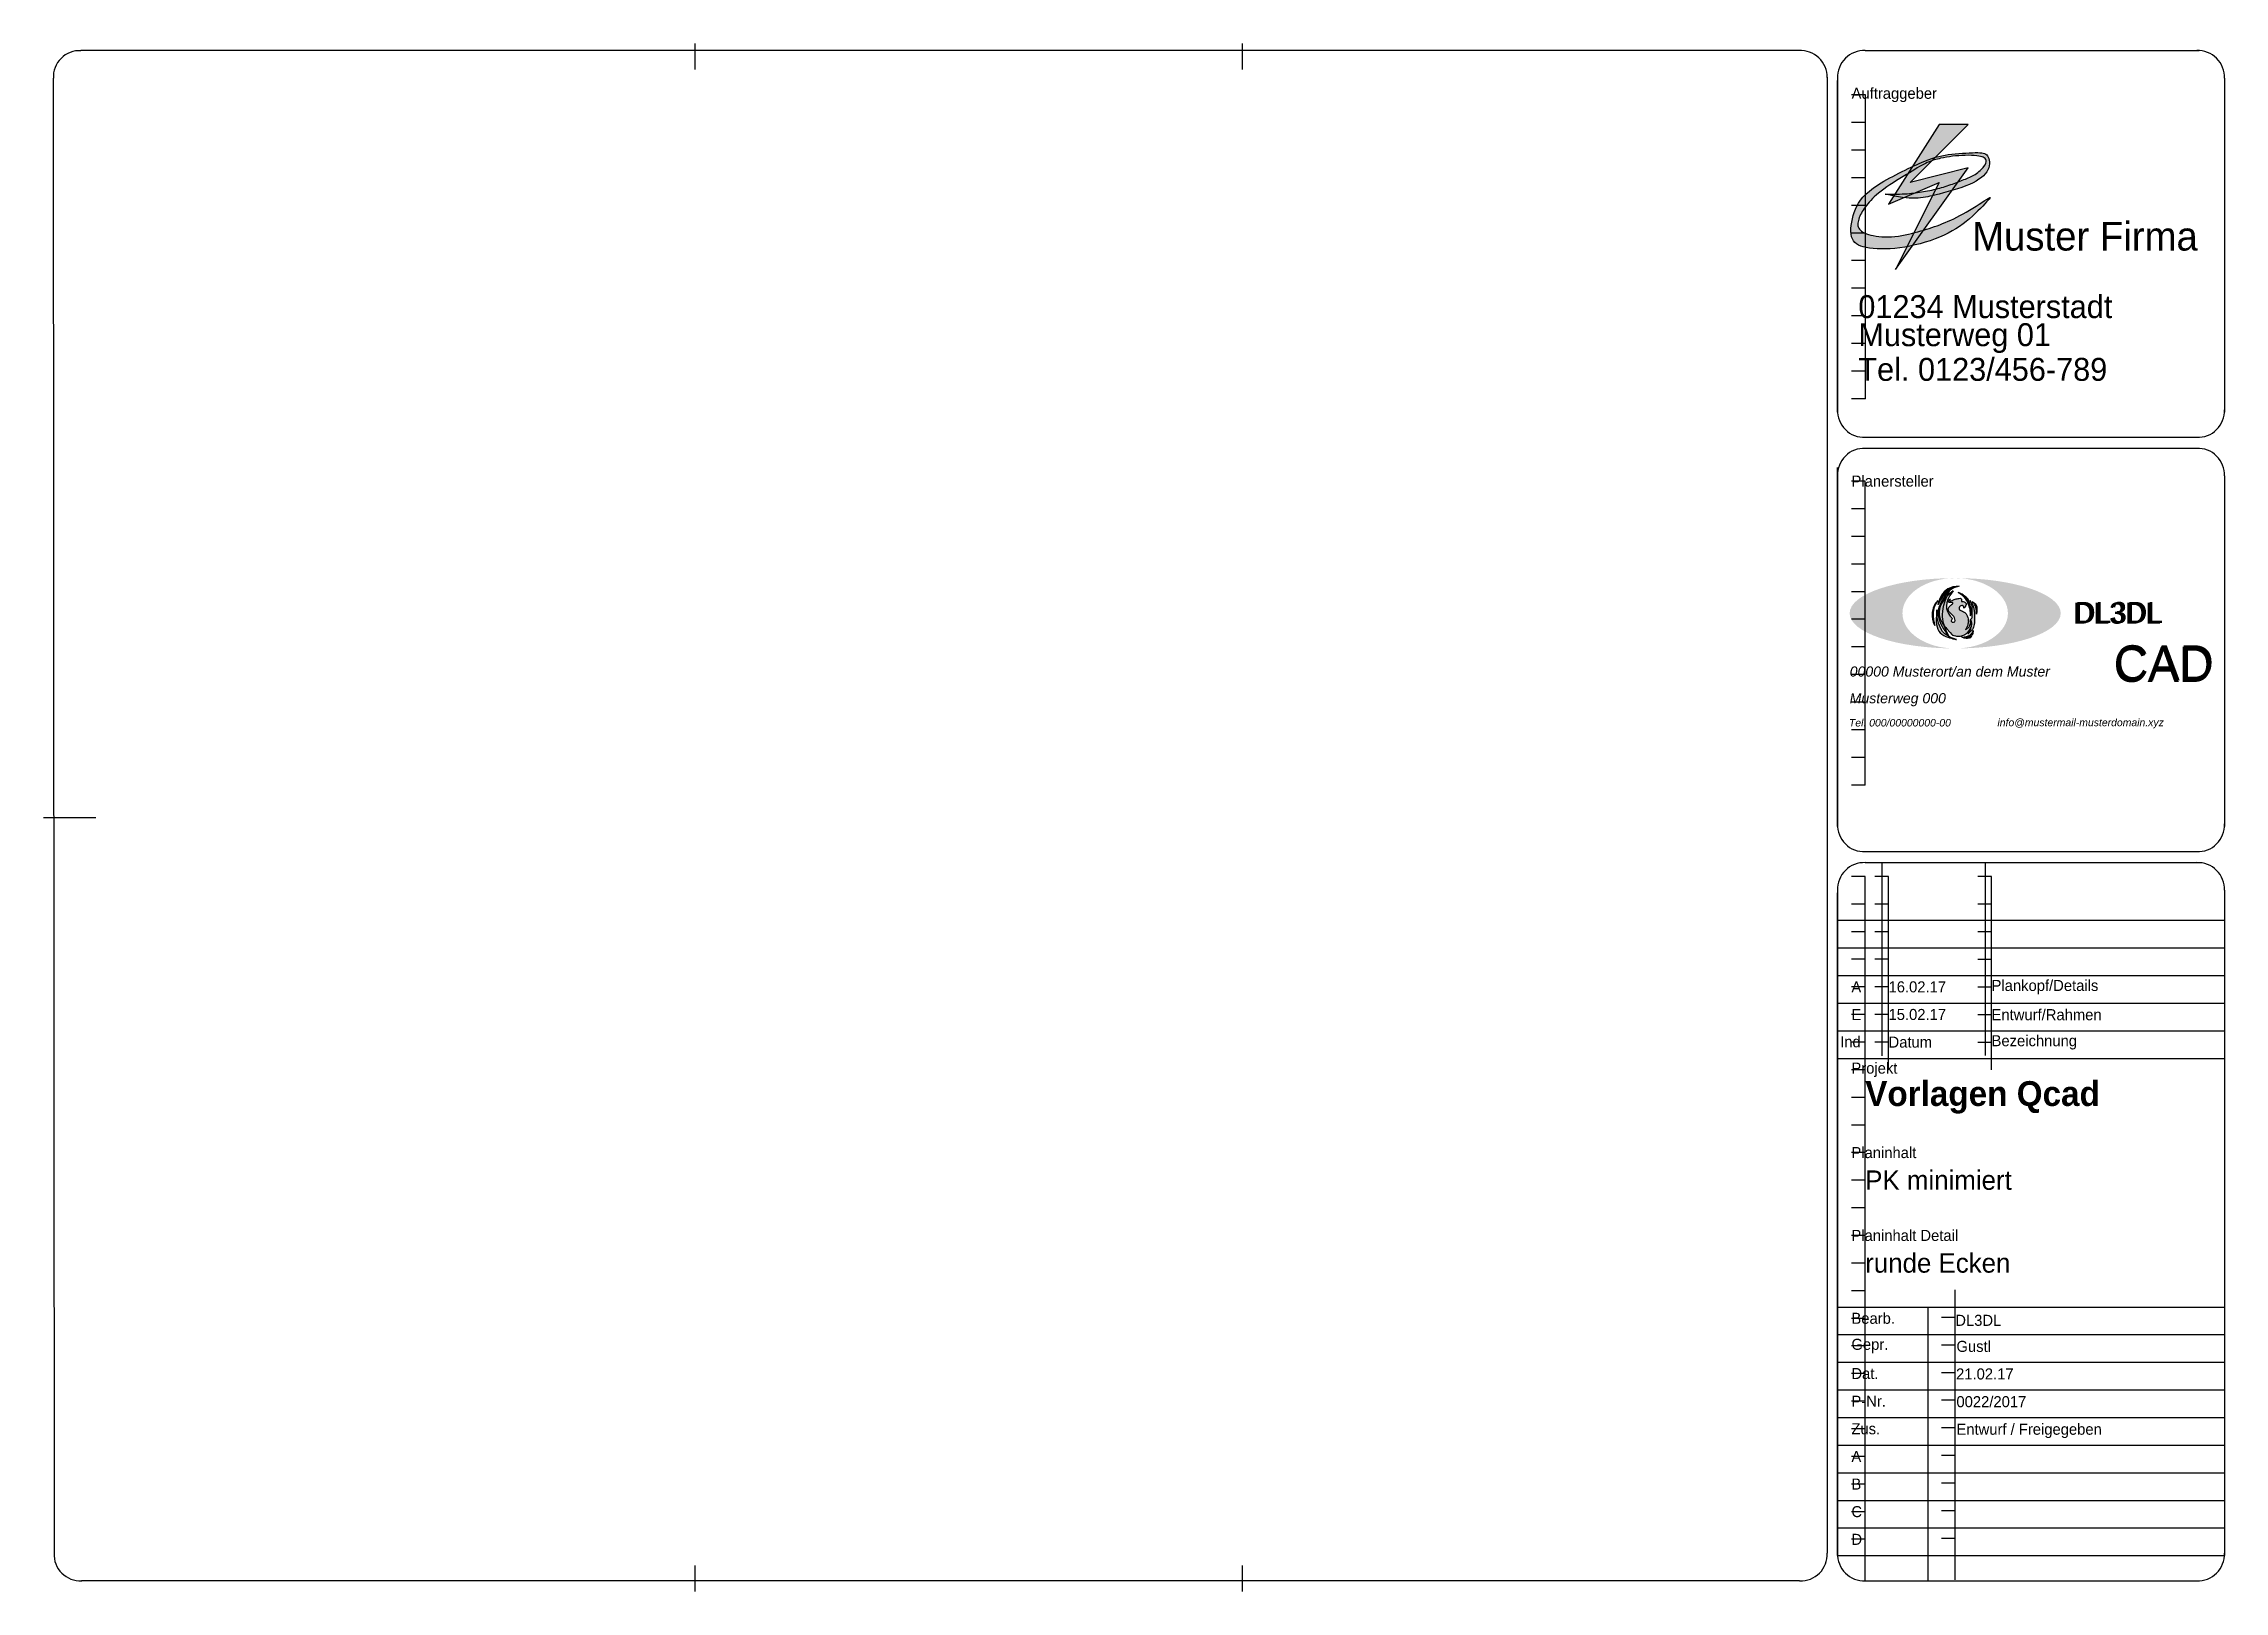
# Model space of a CAD drawing. Header units: millimetres. Extents: x 0 to 418, y 0 to 297.
import ezdxf

# ---------------------------------------------------------------- set-up
doc = ezdxf.new("R2010")
doc.units = ezdxf.units.MM
for name, color, linetype, true_color in [('Faltmarken', 3, 'Continuous', 0x00ff00), ('Logo', 5, 'Continuous', 0x0000ff), ('Logo Text', 1, 'Continuous', 0xff0000), ('Logo_a', 1, 'Continuous', 0xff0000), ('Logo_b', 30, 'Continuous', 0xff7f00), ('Logo_c', 14, 'Continuous', 0x800000), ('Logo_d', 5, 'Continuous', 0x0000ff), ('Musterlogo AG', 3, 'Continuous', 0x00ff00), ('Musterlogo AG 1', 1, 'Continuous', 0xff0000), ('Musterlogo AG Text', 5, 'Continuous', 0x0000ff), ('pfoenix', 94, 'Continuous', 0x008000), ('Plankopf', 3, 'Continuous', 0x00ff00), ('Plankopf Text ausgef', 94, 'Continuous', 0x008000), ('Plankopf Text Vorgabe', 1, 'Continuous', 0xff0000)]:
    doc.layers.add(name, color=color, linetype=linetype, true_color=true_color)
doc.styles.add('textstyle0', font='')
doc.styles.add('textstyle1', font='')
doc.styles.add('textstyle10', font='')
doc.styles.add('textstyle11', font='')
doc.styles.add('textstyle12', font='')
doc.styles.add('textstyle13', font='')
doc.styles.add('textstyle14', font='')
doc.styles.add('textstyle15', font='')
doc.styles.add('textstyle16', font='')
doc.styles.add('textstyle17', font='')
doc.styles.add('textstyle18', font='')
doc.styles.add('textstyle19', font='')
doc.styles.add('textstyle2', font='')
doc.styles.add('textstyle20', font='')
doc.styles.add('textstyle21', font='')
doc.styles.add('textstyle22', font='')
doc.styles.add('textstyle23', font='')
doc.styles.add('textstyle24', font='')
doc.styles.add('textstyle25', font='')
doc.styles.add('textstyle26', font='')
doc.styles.add('textstyle27', font='')
doc.styles.add('textstyle28', font='')
doc.styles.add('textstyle29', font='')
doc.styles.add('textstyle3', font='')
doc.styles.add('textstyle30', font='')
doc.styles.add('textstyle31', font='')
doc.styles.add('textstyle32', font='')
doc.styles.add('textstyle33', font='')
doc.styles.add('textstyle34', font='')
doc.styles.add('textstyle35', font='')
doc.styles.add('textstyle36', font='')
doc.styles.add('textstyle37', font='')
doc.styles.add('textstyle38', font='')
doc.styles.add('textstyle39', font='')
doc.styles.add('textstyle4', font='')
doc.styles.add('textstyle40', font='')
doc.styles.add('textstyle41', font='')
doc.styles.add('textstyle42', font='')
doc.styles.add('textstyle43', font='')
doc.styles.add('textstyle5', font='')
doc.styles.add('textstyle6', font='')
doc.styles.add('textstyle7', font='')
doc.styles.add('textstyle8', font='')
doc.styles.add('textstyle9', font='')
doc.styles.get('textstyle0').set_extended_font_data('FreeMono')
doc.styles.get('textstyle1').set_extended_font_data('FreeMono')
doc.styles.get('textstyle10').set_extended_font_data('FreeMono')
doc.styles.get('textstyle11').set_extended_font_data('FreeMono')
doc.styles.get('textstyle12').set_extended_font_data('FreeMono')
doc.styles.get('textstyle13').set_extended_font_data('FreeMono', bold=True)
doc.styles.get('textstyle14').set_extended_font_data('FreeMono')
doc.styles.get('textstyle15').set_extended_font_data('FreeMono')
doc.styles.get('textstyle16').set_extended_font_data('FreeMono')
doc.styles.get('textstyle17').set_extended_font_data('FreeMono')
doc.styles.get('textstyle18').set_extended_font_data('FreeMono')
doc.styles.get('textstyle19').set_extended_font_data('FreeMono')
doc.styles.get('textstyle2').set_extended_font_data('FreeMono')
doc.styles.get('textstyle20').set_extended_font_data('FreeMono')
doc.styles.get('textstyle21').set_extended_font_data('FreeMono')
doc.styles.get('textstyle22').set_extended_font_data('FreeMono')
doc.styles.get('textstyle23').set_extended_font_data('URW Chancery L')
doc.styles.get('textstyle24').set_extended_font_data('URW Chancery L')
doc.styles.get('textstyle25').set_extended_font_data('URW Chancery L')
doc.styles.get('textstyle26').set_extended_font_data('URW Chancery L')
doc.styles.get('textstyle27').set_extended_font_data('FreeMono')
doc.styles.get('textstyle28').set_extended_font_data('FreeMono')
doc.styles.get('textstyle29').set_extended_font_data('FreeMono')
doc.styles.get('textstyle3').set_extended_font_data('FreeMono')
doc.styles.get('textstyle30').set_extended_font_data('FreeMono')
doc.styles.get('textstyle31').set_extended_font_data('FreeMono')
doc.styles.get('textstyle32').set_extended_font_data('FreeMono')
doc.styles.get('textstyle33').set_extended_font_data('FreeMono')
doc.styles.get('textstyle34').set_extended_font_data('FreeMono')
doc.styles.get('textstyle35').set_extended_font_data('FreeMono')
doc.styles.get('textstyle36').set_extended_font_data('Liberation Sans', italic=True)
doc.styles.get('textstyle37').set_extended_font_data('Liberation Sans', italic=True)
doc.styles.get('textstyle38').set_extended_font_data('Liberation Sans', italic=True)
doc.styles.get('textstyle39').set_extended_font_data('Liberation Sans', italic=True)
doc.styles.get('textstyle4').set_extended_font_data('FreeMono')
doc.styles.get('textstyle40').set_extended_font_data('URW Chancery L')
doc.styles.get('textstyle41').set_extended_font_data('URW Chancery L')
doc.styles.get('textstyle42').set_extended_font_data('URW Chancery L')
doc.styles.get('textstyle43').set_extended_font_data('URW Chancery L')
doc.styles.get('textstyle5').set_extended_font_data('FreeMono')
doc.styles.get('textstyle6').set_extended_font_data('FreeMono')
doc.styles.get('textstyle7').set_extended_font_data('FreeMono')
doc.styles.get('textstyle8').set_extended_font_data('FreeMono')
doc.styles.get('textstyle9').set_extended_font_data('FreeMono')

msp = doc.modelspace()

# ---------------------------------------------------------------- hatches: boundary and pattern name
at = {"layer": 'Logo_a'}
h = msp.add_hatch(color=256, dxfattribs=at)
edge = h.paths.add_edge_path()
edge.add_ellipse((366.76, 187.69), major_axis=(16.87, 0), ratio=0.4, start_angle=0, end_angle=360)
edge = h.paths.add_edge_path()
edge.add_ellipse((366.76, 187.69), major_axis=(13.5, 0), ratio=0.5, start_angle=0, end_angle=360)
at = {"layer": 'Logo_b'}
h = msp.add_hatch(color=256, dxfattribs=at)
edge = h.paths.add_edge_path()
edge.add_ellipse((366.76, 187.69), major_axis=(13.5, 0), ratio=0.5, start_angle=0, end_angle=360)
edge = h.paths.add_edge_path()
edge.add_ellipse((366.76, 187.69), major_axis=(10.12, 0), ratio=0.666667, start_angle=0, end_angle=360)
at = {"layer": 'Logo_c'}
h = msp.add_hatch(color=256, dxfattribs=at)
edge = h.paths.add_edge_path()
edge.add_ellipse((366.76, 187.69), major_axis=(16.87, 0), ratio=0.4, start_angle=0, end_angle=360)
edge = h.paths.add_edge_path()
edge.add_ellipse((366.76, 187.69), major_axis=(20.25, 0), ratio=0.333333, start_angle=0, end_angle=360)
at = {"layer": 'Musterlogo AG'}
h = msp.add_hatch(color=256, dxfattribs=at)
edge = h.paths.add_edge_path()
edge.add_spline(control_points=[(353.35, 268.13), (358.43, 266.87), (362.52, 267.81), (370.23, 269.86), (373.69, 272.69), (373.22, 276), (371.33, 276.15), (365.04, 275.84), (361.1, 274.74), (349.62, 269.07), (347.1, 264.82), (346.31, 259.32), (348.99, 257.59), (355.91, 257.43), (364.25, 259.63), (369.76, 263.25), (373.69, 267.66), (373.69, 267.66), (368.03, 264.04), (363.78, 262.15), (359.84, 260.89), (354.49, 259.63), (349.62, 260.26), (347.73, 261.68), (348.36, 263.88), (349.76, 266.19), (352.54, 268.97), (358.46, 272.5), (361.47, 274.4), (364.05, 275.03), (366.16, 275.4), (368.69, 275.61), (371.11, 275.51), (372.22, 275.24), (372.85, 274.66), (372.53, 273.5), (370.64, 271.76), (368.48, 270.92), (365.95, 269.92), (363.1, 269.02), (359.84, 268.45), (357.04, 268.08), (353.35, 268.13), (353.35, 268.13)], knot_values=[0, 0, 0, 0, 1, 2, 3, 4, 5, 6, 7, 8, 9, 10, 11, 12, 13, 14, 15, 16, 17, 18, 19, 20, 21, 22, 23, 24, 25, 26, 27, 28, 29, 30, 31, 32, 33, 34, 35, 36, 37, 38, 39, 40, 41, 41, 41, 41], degree=3, periodic=0)
h = msp.add_hatch(color=256, dxfattribs=at)
edge = h.paths.add_edge_path()
edge.add_spline(control_points=[(353.35, 268.13), (358.43, 266.87), (362.52, 267.81), (370.23, 269.86), (373.69, 272.69), (373.22, 276), (371.33, 276.15), (365.04, 275.84), (361.1, 274.74), (349.62, 269.07), (347.1, 264.82), (346.31, 259.32), (348.99, 257.59), (355.91, 257.43), (364.25, 259.63), (369.76, 263.25), (373.69, 267.66), (373.69, 267.66), (368.03, 264.04), (363.78, 262.15), (359.84, 260.89), (354.49, 259.63), (349.62, 260.26), (347.73, 261.68), (348.36, 263.88), (349.76, 266.19), (352.54, 268.97), (358.46, 272.5), (361.47, 274.4), (364.05, 275.03), (366.16, 275.4), (368.69, 275.61), (371.11, 275.51), (372.22, 275.24), (372.85, 274.66), (372.53, 273.5), (370.64, 271.76), (368.48, 270.92), (365.95, 269.92), (363.1, 269.02), (359.84, 268.45), (357.04, 268.08), (353.35, 268.13), (353.35, 268.13)], knot_values=[0, 0, 0, 0, 1, 2, 3, 4, 5, 6, 7, 8, 9, 10, 11, 12, 13, 14, 15, 16, 17, 18, 19, 20, 21, 22, 23, 24, 25, 26, 27, 28, 29, 30, 31, 32, 33, 34, 35, 36, 37, 38, 39, 40, 41, 41, 41, 41], degree=3, periodic=0)
at = {"layer": 'Musterlogo AG 1'}
msp.add_hatch(color=256, dxfattribs=at).paths.add_polyline_path([(363.68, 281.5), (353.94, 266.19), (363.68, 270.37), (355.33, 253.66), (369.25, 273.15), (358.11, 270.37), (369.25, 281.5)])
at = {"layer": 'pfoenix'}
h = msp.add_hatch(color=256, dxfattribs=at)
edge = h.paths.add_edge_path()
edge.add_spline(control_points=[(367.54, 192.9), (364.56, 192.18), (363.46, 189.33), (363.46, 189.33)], knot_values=[0, 0, 0, 0, 1, 1, 1, 1], degree=3, periodic=0)
edge.add_spline(control_points=[(363.46, 189.33), (363.49, 189.54), (363.9, 192.89), (367.54, 192.9)], knot_values=[0, 0, 0, 0, 1, 1, 1, 1], degree=3, periodic=0)
h = msp.add_hatch(color=256, dxfattribs=at)
edge = h.paths.add_edge_path()
edge.add_spline(control_points=[(363.42, 190.13), (361.62, 188.43), (362.49, 185.57), (362.88, 185.37)], knot_values=[0, 0, 0, 0, 1, 1, 1, 1], degree=3, periodic=0)
edge.add_spline(control_points=[(362.88, 185.37), (362.76, 185.48), (361.89, 188.34), (363.42, 190.13)], knot_values=[0, 0, 0, 0, 1, 1, 1, 1], degree=3, periodic=0)
h = msp.add_hatch(color=256, dxfattribs=at)
edge = h.paths.add_edge_path()
edge.add_spline(control_points=[(365.85, 187.04), (366.31, 186.76), (365.99, 186.23), (365.99, 186.23), (365.99, 186.23), (366.1, 185.96), (366.8, 185.95), (366.7, 186.61), (366.56, 187.04), (365.98, 187.62), (365.52, 188.01), (365.34, 188.54), (365.69, 189.08), (366.25, 189.45), (366.35, 189.59), (366.27, 189.78), (365.95, 189.77), (365.66, 189.7), (365.42, 189.83), (365.48, 190.22), (365.85, 190.41), (365.86, 190.43), (365.86, 190.41), (365.76, 190.25), (365.6, 190.12), (365.73, 190), (366.16, 190.12), (366.67, 190.39), (367.58, 190.58), (367.9, 190.55), (367.95, 190.45), (367.99, 190.16), (367.88, 189.93), (368.33, 189.97), (368.64, 189.84), (368.89, 189.57), (368.84, 189.15), (368.54, 188.77), (368.42, 188.68), (368.42, 188.68), (368.38, 188.89), (368.31, 189.13), (368.05, 189.18), (367.68, 189.12), (367.51, 188.77), (367.53, 188.32), (367.86, 188.19), (368.52, 187.96), (368.84, 187.55)], knot_values=[0, 0, 0, 0, 1, 2, 3, 4, 5, 6, 7, 8, 9, 10, 11, 12, 13, 14, 15, 16, 17, 18, 19, 20, 21, 22, 23, 24, 25, 26, 27, 28, 29, 30, 31, 32, 33, 34, 35, 36, 37, 38, 39, 40, 41, 42, 43, 44, 45, 46, 46, 46, 46], degree=3, periodic=0)
edge.add_spline(control_points=[(368.84, 187.55), (369.14, 187.03), (369.35, 186.3), (369.23, 185.59), (368.97, 184.94), (368.74, 184.55), (368.74, 184.55), (369.51, 185.02), (369.72, 185.81), (369.71, 186.42), (369.64, 186.58), (369.86, 186.18), (369.89, 185.46), (369.75, 185.01), (369.12, 183.86), (368.47, 183.43), (367.73, 183.23), (366.85, 183.22), (366.29, 183.49), (366.29, 183.49), (366.29, 183.49)], knot_values=[0, 0, 0, 0, 1, 2, 3, 4, 5, 6, 7, 8, 9, 10, 11, 12, 13, 14, 15, 16, 17, 18, 18, 18, 18], degree=3, periodic=0)
edge.add_spline(control_points=[(366.29, 183.49), (366.29, 183.49), (366.22, 183.45), (361.89, 188.43), (366.38, 192.02)], knot_values=[0, 0, 0, 0, 1, 2, 2, 2, 2], degree=3, periodic=0)
edge.add_spline(control_points=[(366.38, 192.02), (364.41, 189.46), (365.85, 187.04), (365.85, 187.04), (365.85, 187.04), (365.85, 187.04), (365.85, 187.04)], knot_values=[0, 0, 0, 0, 1, 2, 3, 4, 4, 4, 4], degree=3, periodic=0)
h = msp.add_hatch(color=256, dxfattribs=at)
edge = h.paths.add_edge_path()
edge.add_spline(control_points=[(365.71, 192.1), (363.49, 187.76), (365.57, 183.26), (365.55, 183.24), (365.55, 183.24), (362.34, 187.83), (365.72, 192.09), (365.71, 192.1), (365.71, 192.1)], knot_values=[0, 0, 0, 0, 1, 2, 3, 4, 5, 6, 6, 6, 6], degree=3, periodic=0)
h = msp.add_hatch(color=256, dxfattribs=at)
edge = h.paths.add_edge_path()
edge.add_spline(control_points=[(363.21, 188.34), (363.32, 184.1), (367, 182.64), (367, 182.64), (367, 182.64), (362.86, 183.66), (363.24, 188.29), (363.24, 188.29), (363.21, 188.34)], knot_values=[0, 0, 0, 0, 1, 2, 3, 4, 5, 6, 6, 6, 6], degree=3, periodic=0)
h = msp.add_hatch(color=256, dxfattribs=at)
edge = h.paths.add_edge_path()
edge.add_spline(control_points=[(369.51, 188.65), (369.57, 188.28), (369.61, 188), (369.64, 187.55), (369.65, 187.2), (369.65, 187.2), (369.65, 187.2), (369.81, 187.68), (369.81, 188.24), (369.69, 189.24), (369.37, 190.15), (369.1, 190.61), (368.34, 191.23), (367.33, 191.68), (367.33, 191.68), (367.33, 191.68)], knot_values=[0, 0, 0, 0, 1, 2, 3, 4, 5, 6, 7, 8, 9, 10, 11, 12, 13, 13, 13, 13], degree=3, periodic=0)
edge.add_spline(control_points=[(367.33, 191.68), (367.94, 191.36), (368.28, 191.02), (368.65, 190.55), (369.01, 190.07), (369.35, 189.3), (369.51, 188.65)], knot_values=[0, 0, 0, 0, 1, 2, 3, 4, 4, 4, 4], degree=3, periodic=0)
h = msp.add_hatch(color=256, dxfattribs=at)
edge = h.paths.add_edge_path()
edge.add_spline(control_points=[(370.48, 186.24), (370.44, 185.67), (370.27, 184.91), (370.03, 184.48), (369.5, 183.98), (369.19, 183.69), (369.19, 183.69), (369.41, 184.07), (369.7, 184.55), (369.88, 185.02), (369.89, 185.46), (369.69, 186.48)], knot_values=[0, 0, 0, 0, 1, 2, 3, 4, 5, 6, 7, 8, 9, 9, 9, 9], degree=3, periodic=0)
edge.add_spline(control_points=[(369.69, 186.48), (369.97, 186.63), (370.03, 186.94), (370.06, 187.89), (370.01, 188.74), (369.99, 189.2), (369.69, 190.11), (369.52, 190.23), (370.03, 189.58), (370.19, 189.13), (370.37, 188.5), (370.46, 187.88), (370.5, 187.03), (370.48, 186.24)], knot_values=[0, 0, 0, 0, 1, 2, 3, 4, 5, 6, 7, 8, 9, 10, 11, 11, 11, 11], degree=3, periodic=0)
h = msp.add_hatch(color=256, dxfattribs=at)
edge = h.paths.add_edge_path()
edge.add_spline(control_points=[(370.87, 187.53), (370.86, 188.12), (370.78, 188.52), (370.69, 188.97), (370.51, 189.33), (370.11, 189.89), (370.11, 189.89), (370.11, 189.89)], knot_values=[0, 0, 0, 0, 1, 2, 3, 4, 5, 5, 5, 5], degree=3, periodic=0)
edge.add_spline(control_points=[(370.11, 189.89), (371.05, 189.43), (370.87, 187.53), (370.87, 187.53), (370.87, 187.53)], knot_values=[0, 0, 0, 0, 1, 2, 2, 2, 2], degree=3, periodic=0)
h = msp.add_hatch(color=256, dxfattribs=at)
edge = h.paths.add_edge_path()
edge.add_spline(control_points=[(368.18, 183.04), (368.58, 182.87), (369.25, 182.86), (369.61, 182.96), (369.94, 183.33), (370.15, 183.84), (370.18, 184.22), (370.21, 184.39), (370.21, 184.39), (370.21, 184.39), (370.08, 184.05), (369.97, 183.94), (369.7, 183.6), (369.42, 183.41), (369.14, 183.29), (368.72, 183.16), (368.32, 183.13), (368.18, 183.13), (368.03, 183.14), (368.03, 183.13), (368.03, 183.13), (368.11, 183.07), (368.18, 183.04), (368.18, 183.04), (368.18, 183.04)], knot_values=[0, 0, 0, 0, 1, 2, 3, 4, 5, 6, 7, 8, 9, 10, 11, 12, 13, 14, 15, 16, 17, 18, 19, 20, 21, 22, 22, 22, 22], degree=3, periodic=0)

# ---------------------------------------------------------------- linework, layer by layer
at = {"layer": 'Faltmarken'}
for p, q in [((125, 292), (125, 297)), ((230, 292), (230, 297)), ((0, 148.5), (10, 148.5)), ((125, 0), (125, 5)), ((230, 0), (230, 5))]:
    msp.add_line(p, q, dxfattribs=at)
at = {"layer": 'Hilfslinien'}
for p, q in [((344.2, 284.59), (344.2, 289.89)), ((344.2, 279.29), (344.2, 284.59)), ((349.53, 287.15), (346.88, 287.15)), ((349.53, 281.85), (349.53, 287.15)), ((349.53, 281.85), (346.88, 281.85)), ((349.53, 276.55), (349.53, 281.85)), ((344.2, 273.99), (344.2, 279.29)), ((349.53, 276.55), (346.88, 276.55)), ((349.53, 271.25), (349.53, 276.55)), ((344.2, 268.69), (344.2, 273.99)), ((344.2, 263.39), (344.2, 268.69)), ((349.53, 271.25), (346.88, 271.25)), ((349.53, 265.95), (349.53, 271.25)), ((349.53, 265.95), (346.88, 265.95)), ((349.53, 260.65), (349.53, 265.95)), ((344.2, 258.09), (344.2, 263.39)), ((349.53, 260.65), (346.88, 260.65)), ((349.53, 255.35), (349.53, 260.65)), ((344.2, 252.79), (344.2, 258.09)), ((349.53, 255.35), (346.88, 255.35)), ((349.53, 250.05), (349.53, 255.35)), ((344.2, 247.49), (344.2, 252.79)), ((344.2, 242.19), (344.2, 247.49)), ((349.53, 250.05), (346.88, 250.05)), ((349.53, 244.75), (349.53, 250.05)), ((349.53, 244.75), (346.88, 244.75)), ((349.53, 239.45), (349.53, 244.75)), ((344.2, 236.89), (344.2, 242.19)), ((349.53, 239.45), (346.88, 239.45)), ((349.53, 234.15), (349.53, 239.45)), ((344.2, 231.59), (344.2, 236.89)), ((344.2, 226.29), (344.2, 231.59)), ((349.53, 234.15), (346.88, 234.15)), ((349.53, 228.85), (349.53, 234.15)), ((349.53, 228.85), (346.88, 228.85)), ((344.2, 210.39), (344.2, 215.69)), ((344.2, 205.09), (344.2, 210.39)), ((349.52, 213.03), (346.87, 213.03)), ((349.52, 207.73), (349.52, 213.03)), ((344.2, 199.79), (344.2, 205.09)), ((349.52, 207.73), (346.87, 207.73)), ((349.52, 202.43), (349.52, 207.73)), ((349.52, 202.43), (346.87, 202.43)), ((349.52, 197.13), (349.52, 202.43)), ((344.2, 194.49), (344.2, 199.79)), ((349.52, 197.13), (346.87, 197.13)), ((349.52, 191.83), (349.52, 197.13)), ((344.2, 189.19), (344.2, 194.49)), ((344.2, 183.89), (344.2, 189.19)), ((349.52, 191.83), (346.87, 191.83)), ((349.52, 186.53), (349.52, 191.83)), ((349.52, 186.53), (346.87, 186.53)), ((349.52, 181.23), (349.52, 186.53)), ((344.2, 178.59), (344.2, 183.89)), ((349.52, 181.23), (346.87, 181.23)), ((349.52, 175.93), (349.52, 181.23)), ((344.2, 173.29), (344.2, 178.59)), ((349.52, 175.93), (346.87, 175.93)), ((349.52, 170.63), (349.52, 175.93)), ((344.2, 167.99), (344.2, 173.29)), ((344.2, 162.69), (344.2, 167.99)), ((349.52, 170.63), (346.87, 170.63)), ((349.52, 165.33), (349.52, 170.63)), ((349.52, 165.33), (346.87, 165.33)), ((349.52, 160.03), (349.52, 165.33)), ((344.2, 157.39), (344.2, 162.69)), ((349.52, 160.03), (346.87, 160.03)), ((349.52, 154.73), (349.52, 160.03)), ((344.2, 152.09), (344.2, 157.39)), ((344.2, 146.79), (344.2, 152.09)), ((349.52, 154.73), (346.87, 154.73)), ((344.2, 128.77), (344.2, 134.07)), ((349.5, 137.19), (346.85, 137.19)), ((349.5, 131.89), (349.5, 137.19)), ((353.97, 137.19), (351.32, 137.19)), ((353.97, 131.89), (353.97, 137.19)), ((373.74, 137.15), (371.09, 137.15)), ((373.74, 131.85), (373.74, 137.15)), ((349.5, 131.89), (346.85, 131.89)), ((349.5, 126.59), (349.5, 131.89)), ((353.97, 131.89), (351.32, 131.89)), ((353.97, 126.59), (353.97, 131.89)), ((373.74, 131.85), (371.09, 131.85)), ((373.74, 126.55), (373.74, 131.85)), ((344.2, 123.47), (344.2, 128.77)), ((349.5, 126.59), (346.85, 126.59)), ((349.5, 121.29), (349.5, 126.59)), ((353.97, 126.59), (351.32, 126.59)), ((353.97, 121.29), (353.97, 126.59)), ((373.74, 126.55), (371.09, 126.55)), ((373.74, 121.25), (373.74, 126.55)), ((344.2, 118.17), (344.2, 123.47)), ((344.2, 112.87), (344.2, 118.17)), ((349.5, 121.29), (346.85, 121.29)), ((349.5, 115.99), (349.5, 121.29)), ((353.97, 121.29), (351.32, 121.29)), ((353.97, 115.99), (353.97, 121.29)), ((373.74, 121.25), (371.09, 121.25)), ((373.74, 115.95), (373.74, 121.25)), ((349.5, 115.99), (346.85, 115.99)), ((349.5, 110.69), (349.5, 115.99)), ((353.97, 115.99), (351.32, 115.99)), ((353.97, 110.69), (353.97, 115.99)), ((373.74, 115.95), (371.09, 115.95)), ((373.74, 110.65), (373.74, 115.95)), ((344.2, 107.57), (344.2, 112.87)), ((349.5, 110.69), (346.85, 110.69)), ((349.5, 105.39), (349.5, 110.69)), ((353.97, 110.69), (351.32, 110.69)), ((353.97, 105.39), (353.97, 110.69)), ((373.74, 110.65), (371.09, 110.65)), ((373.74, 105.35), (373.74, 110.65)), ((344.2, 102.27), (344.2, 107.57)), ((349.5, 105.39), (346.85, 105.39)), ((349.5, 100.09), (349.5, 105.39)), ((353.97, 105.39), (351.32, 105.39)), ((353.97, 100.09), (353.97, 105.39)), ((373.74, 105.35), (371.09, 105.35)), ((373.74, 100.05), (373.74, 105.35)), ((344.2, 96.97), (344.2, 102.27)), ((344.2, 91.67), (344.2, 96.97)), ((349.5, 100.09), (346.85, 100.09)), ((349.5, 94.79), (349.5, 100.09)), ((349.5, 94.79), (346.85, 94.79)), ((349.5, 89.49), (349.5, 94.79)), ((344.2, 86.37), (344.2, 91.67)), ((349.5, 89.49), (346.85, 89.49)), ((349.5, 84.19), (349.5, 89.49)), ((344.2, 81.07), (344.2, 86.37)), ((349.5, 84.19), (346.85, 84.19)), ((349.5, 78.89), (349.5, 84.19)), ((344.2, 75.77), (344.2, 81.07)), ((344.2, 70.47), (344.2, 75.77)), ((349.5, 78.89), (346.85, 78.89)), ((349.5, 73.59), (349.5, 78.89)), ((349.5, 73.59), (346.85, 73.59)), ((349.5, 68.29), (349.5, 73.59)), ((344.2, 65.17), (344.2, 70.47)), ((349.5, 68.29), (346.85, 68.29)), ((349.5, 62.99), (349.5, 68.29)), ((344.2, 59.87), (344.2, 65.17)), ((349.5, 62.99), (346.85, 62.99)), ((349.5, 57.69), (349.5, 62.99)), ((344.2, 54.57), (344.2, 59.87)), ((344.2, 49.27), (344.2, 54.57)), ((349.5, 57.69), (346.85, 57.69)), ((349.5, 52.39), (349.5, 57.69)), ((366.78, 52.57), (366.78, 57.87)), ((349.5, 52.39), (346.85, 52.39)), ((349.5, 47.09), (349.5, 52.39)), ((366.78, 52.57), (364.13, 52.57)), ((366.78, 47.27), (366.78, 52.57)), ((344.2, 43.97), (344.2, 49.27)), ((349.5, 47.09), (346.85, 47.09)), ((349.5, 41.79), (349.5, 47.09)), ((366.78, 47.27), (364.13, 47.27)), ((366.78, 41.97), (366.78, 47.27)), ((344.2, 38.67), (344.2, 43.97)), ((366.78, 41.97), (364.13, 41.97)), ((366.78, 36.67), (366.78, 41.97)), ((344.2, 33.37), (344.2, 38.67)), ((349.5, 41.79), (346.85, 41.79)), ((349.5, 36.49), (349.5, 41.79)), ((349.5, 36.49), (346.85, 36.49)), ((349.5, 31.19), (349.5, 36.49)), ((366.78, 36.67), (364.13, 36.67)), ((366.78, 31.37), (366.78, 36.67)), ((344.2, 28.07), (344.2, 33.37)), ((349.5, 31.19), (346.85, 31.19)), ((349.5, 25.89), (349.5, 31.19)), ((366.78, 31.37), (364.13, 31.37)), ((366.78, 26.07), (366.78, 31.37)), ((344.2, 22.77), (344.2, 28.07)), ((349.5, 25.89), (346.85, 25.89)), ((349.5, 20.59), (349.5, 25.89)), ((366.78, 26.07), (364.13, 26.07)), ((366.78, 20.77), (366.78, 26.07)), ((344.2, 17.47), (344.2, 22.77)), ((344.2, 12.17), (344.2, 17.47)), ((349.5, 20.59), (346.85, 20.59)), ((349.5, 15.29), (349.5, 20.59)), ((366.78, 20.77), (364.13, 20.77)), ((366.78, 15.47), (366.78, 20.77)), ((349.5, 15.29), (346.85, 15.29)), ((349.5, 9.99), (349.5, 15.29)), ((366.78, 15.47), (364.13, 15.47)), ((366.78, 10.17), (366.78, 15.47)), ((344.2, 6.87), (344.2, 12.17)), ((349.5, 9.99), (346.85, 9.99)), ((349.5, 2.04), (349.5, 9.99)), ((366.78, 10.17), (364.13, 10.17)), ((366.78, 2.22), (366.78, 10.17))]:
    msp.add_line(p, q, dxfattribs=at)
at = {"layer": 'Musterlogo AG'}
msp.add_open_spline([(353.35, 268.13), (358.43, 266.87), (362.52, 267.81), (370.23, 269.86), (373.69, 272.69), (373.22, 276), (371.33, 276.15), (365.04, 275.84), (361.1, 274.74), (349.62, 269.07), (347.1, 264.82), (346.31, 259.32), (348.99, 257.59), (355.91, 257.43), (364.25, 259.63), (369.76, 263.25), (373.69, 267.66), (373.69, 267.66), (368.03, 264.04), (363.78, 262.15), (359.84, 260.89), (354.49, 259.63), (349.62, 260.26), (347.73, 261.68), (348.36, 263.88), (349.76, 266.19), (352.54, 268.97), (358.46, 272.5), (361.47, 274.4), (364.05, 275.03), (366.16, 275.4), (368.69, 275.61), (371.11, 275.51), (372.22, 275.24), (372.85, 274.66), (372.53, 273.5), (370.64, 271.76), (368.48, 270.92), (365.95, 269.92), (363.1, 269.02), (359.84, 268.45), (357.04, 268.08), (353.35, 268.13), (353.35, 268.13)], degree=3, dxfattribs=at)
at = {"layer": 'Musterlogo AG 1'}
for p, q in [((363.68, 281.5), (353.94, 266.19)), ((358.11, 270.37), (369.25, 281.5)), ((369.25, 281.5), (363.68, 281.5)), ((355.33, 253.66), (369.25, 273.15)), ((369.25, 273.15), (358.11, 270.37)), ((353.94, 266.19), (363.68, 270.37)), ((363.68, 270.37), (355.33, 253.66))]:
    msp.add_line(p, q, dxfattribs=at)
at = {"layer": 'pfoenix'}
for points in [[(367.54, 192.9), (363.9, 192.89), (363.49, 189.54), (363.46, 189.33)], [(367.54, 192.9), (364.56, 192.18), (363.46, 189.33), (363.46, 189.33)], [(363.42, 190.13), (361.62, 188.43), (362.49, 185.57), (362.88, 185.37)], [(366.38, 192.02), (361.89, 188.43), (366.22, 183.45), (366.29, 183.49), (366.29, 183.49)], [(363.42, 190.13), (361.89, 188.34), (362.76, 185.48), (362.88, 185.37)], [(363.21, 188.34), (363.32, 184.1), (367, 182.64), (367, 182.64), (367, 182.64), (362.86, 183.66), (363.24, 188.29), (363.24, 188.29), (363.21, 188.34)], [(365.71, 192.1), (363.49, 187.76), (365.57, 183.26), (365.55, 183.24), (365.55, 183.24), (362.34, 187.83), (365.72, 192.09), (365.71, 192.1), (365.71, 192.1)], [(366.38, 192.02), (364.41, 189.46), (365.85, 187.04), (365.85, 187.04), (365.85, 187.04), (365.85, 187.04), (365.85, 187.04)], [(365.85, 187.04), (366.31, 186.76), (365.99, 186.23), (365.99, 186.23), (365.99, 186.23), (366.1, 185.96), (366.8, 185.95), (366.7, 186.61), (366.56, 187.04), (365.98, 187.62), (365.52, 188.01), (365.34, 188.54), (365.69, 189.08), (366.25, 189.45), (366.35, 189.59), (366.27, 189.78), (365.95, 189.77), (365.66, 189.7), (365.42, 189.83), (365.48, 190.22), (365.85, 190.41), (365.86, 190.43), (365.86, 190.41), (365.76, 190.25), (365.6, 190.12), (365.73, 190), (366.16, 190.12), (366.67, 190.39), (367.58, 190.58), (367.9, 190.55), (367.95, 190.45), (367.99, 190.16), (367.88, 189.93), (368.33, 189.97), (368.64, 189.84), (368.89, 189.57), (368.84, 189.15), (368.54, 188.77), (368.42, 188.68), (368.42, 188.68), (368.38, 188.89), (368.31, 189.13), (368.05, 189.18), (367.68, 189.12), (367.51, 188.77), (367.53, 188.32), (367.86, 188.19), (368.52, 187.96), (368.84, 187.55)], [(367.33, 191.68), (367.94, 191.36), (368.28, 191.02), (368.65, 190.55), (369.01, 190.07), (369.35, 189.3), (369.51, 188.65)], [(369.51, 188.65), (369.57, 188.28), (369.61, 188), (369.64, 187.55), (369.65, 187.2), (369.65, 187.2), (369.65, 187.2), (369.81, 187.68), (369.81, 188.24), (369.69, 189.24), (369.37, 190.15), (369.1, 190.61), (368.34, 191.23), (367.33, 191.68), (367.33, 191.68), (367.33, 191.68)], [(369.69, 186.48), (369.97, 186.63), (370.03, 186.94), (370.06, 187.89), (370.01, 188.74), (369.99, 189.2), (369.69, 190.11), (369.52, 190.23), (370.03, 189.58), (370.19, 189.13), (370.37, 188.5), (370.46, 187.88), (370.5, 187.03), (370.48, 186.24)], [(370.11, 189.89), (371.05, 189.43), (370.87, 187.53), (370.87, 187.53), (370.87, 187.53)], [(370.87, 187.53), (370.86, 188.12), (370.78, 188.52), (370.69, 188.97), (370.51, 189.33), (370.11, 189.89), (370.11, 189.89), (370.11, 189.89)], [(368.84, 187.55), (369.14, 187.03), (369.35, 186.3), (369.23, 185.59), (368.97, 184.94), (368.74, 184.55), (368.74, 184.55), (369.51, 185.02), (369.72, 185.81), (369.71, 186.42), (369.64, 186.58), (369.86, 186.18), (369.89, 185.46), (369.75, 185.01), (369.12, 183.86), (368.47, 183.43), (367.73, 183.23), (366.85, 183.22), (366.29, 183.49), (366.29, 183.49), (366.29, 183.49)], [(368.18, 183.04), (368.58, 182.87), (369.25, 182.86), (369.61, 182.96), (369.94, 183.33), (370.15, 183.84), (370.18, 184.22), (370.21, 184.39), (370.21, 184.39), (370.21, 184.39), (370.08, 184.05), (369.97, 183.94), (369.7, 183.6), (369.42, 183.41), (369.14, 183.29), (368.72, 183.16), (368.32, 183.13), (368.18, 183.13), (368.03, 183.14), (368.03, 183.13), (368.03, 183.13), (368.11, 183.07), (368.18, 183.04), (368.18, 183.04), (368.18, 183.04)], [(370.48, 186.24), (370.44, 185.67), (370.27, 184.91), (370.03, 184.48), (369.5, 183.98), (369.19, 183.69), (369.19, 183.69), (369.41, 184.07), (369.7, 184.55), (369.88, 185.02), (369.89, 185.46), (369.69, 186.48)]]:
    msp.add_open_spline(points, degree=3, dxfattribs=at)
at = {"layer": 'Plankopf'}
for p, q in [((336.76, 295.65), (7.16, 295.65)), ((349.5, 295.66), (413.57, 295.66)), ((1.86, 290.35), (2, 7.34)), ((342.2, 290.59), (342.2, 7.34)), ((344.2, 290.36), (344.2, 226.76)), ((418.4, 290.36), (418.4, 226.29)), ((349.04, 221.46), (413.57, 221.46)), ((349.5, 219.34), (413.57, 219.34)), ((344.2, 214.04), (344.2, 146.79)), ((418.4, 214.04), (418.4, 146.79)), ((349.5, 141.96), (413.57, 141.96)), ((349.5, 139.84), (413.57, 139.84)), ((352.68, 139.84), (352.68, 102.74)), ((372.52, 139.95), (372.52, 102.85)), ((344.2, 135), (344.2, 6.87)), ((418.4, 134.54), (418.4, 6.87)), ((344.2, 128.77), (418.4, 128.77)), ((344.2, 123.47), (418.4, 123.47)), ((344.2, 118.17), (418.4, 118.17)), ((344.2, 112.87), (418.4, 112.87)), ((344.2, 107.57), (418.4, 107.57)), ((344.2, 107.57), (418.4, 107.57)), ((344.2, 102.27), (418.4, 102.27)), ((344.2, 102.27), (418.4, 102.27)), ((344.2, 54.57), (418.4, 54.57)), ((361.48, 54.56), (361.48, 2.04)), ((344.2, 49.27), (418.4, 49.27)), ((344.2, 43.97), (418.4, 43.97)), ((344.2, 38.67), (418.4, 38.67)), ((344.2, 33.37), (418.4, 33.37)), ((344.2, 28.07), (418.4, 28.07)), ((344.2, 22.77), (418.4, 22.77)), ((344.2, 17.47), (418.4, 17.47)), ((344.2, 12.17), (418.4, 12.17)), ((344.2, 6.87), (418.4, 6.87)), ((336.9, 2.04), (7.3, 2.04)), ((349.5, 2.04), (413.1, 2.04))]:
    msp.add_line(p, q, dxfattribs=at)
for centre, start, end in [((6.93, 290.58), 87.3613, 182.6387), ((337.13, 290.59), 358.8522, 94.1296), ((349.27, 290.59), 87.3613, 182.6387), ((413.34, 290.59), 357.3613, 92.6387), ((349.27, 226.52), 177.3613, 272.6387), ((413.34, 226.52), 267.3613, 2.6387), ((349.27, 214.27), 87.3613, 182.6387), ((413.34, 214.27), 357.3613, 92.6387), ((349.27, 147.02), 177.3613, 272.6387), ((413.34, 147.02), 267.3613, 2.6387), ((349.27, 134.77), 87.3613, 182.6387), ((413.34, 134.77), 357.3613, 92.6387), ((7.07, 7.1), 177.3613, 272.6387), ((337.14, 7.1), 267.3613, 2.6387), ((349.27, 7.1), 177.3613, 272.6387), ((413.34, 7.1), 267.3613, 2.6387)]:
    msp.add_arc(centre, 5.07, start, end, dxfattribs=at)

# ---------------------------------------------------------------- texts
at = {"layer": 'Logo', "attachment_point": 5}
for s, insert, char_height, style in [('DL3DL\\P', (397.81, 187.69), 4.05, 'textstyle43'), ('CAD\\P', (406.68, 177.84), 6.75, 'textstyle41')]:
    msp.add_mtext(s, dxfattribs=dict(at, insert=insert, char_height=char_height, style=style))
at = {"layer": 'Logo Text', "attachment_point": 5}
for s, insert, char_height, style in [('DL3DL\\P', (398.21, 187.81), 4.05, 'textstyle40'), ('CAD\\P', (406.85, 178.12), 6.75, 'textstyle42')]:
    msp.add_mtext(s, dxfattribs=dict(at, insert=insert, char_height=char_height, style=style))
at = {"layer": 'Logo_d', "attachment_point": 4}
for s, insert, char_height, style in [('\\H1.93259;00000 Musterort/an dem Muster', (346.52, 176.5), 2.43, 'textstyle38'), ('\\H1.93259;Musterweg 000', (346.52, 171.1), 2.43, 'textstyle39'), ('\\H1.43155;Tel. 000/00000000-00', (346.37, 166.67), 1.8, 'textstyle37'), ('\\H1.43155;info@mustermail-musterdomain.xyz', (374.87, 166.52), 1.8, 'textstyle36')]:
    msp.add_mtext(s, dxfattribs=dict(at, insert=insert, char_height=char_height, style=style))
at = {"layer": 'Musterlogo AG Text', "attachment_point": 4}
for s, insert, char_height, style in [('Muster Firma', (370, 260), 5.5, 'textstyle26'), ('01234 Musterstadt ', (348.18, 246.5), 4.4, 'textstyle25'), ('Musterweg 01', (348.18, 240.48), 4.4, 'textstyle24'), ('Tel. 0123/456-789', (348.18, 234.46), 4.4, 'textstyle23')]:
    msp.add_mtext(s, dxfattribs=dict(at, insert=insert, char_height=char_height, style=style))
at = {"layer": 'Plankopf Text ausgef', "attachment_point": 4}
for s, insert, char_height, style in [('Plankopf/Details', (373.74, 115.95), 2.12, 'textstyle14'), ('16.02.17', (353.97, 115.99), 2.12, 'textstyle12'), ('15.02.17', (353.97, 110.69), 2.12, 'textstyle9'), ('Entwurf/Rahmen', (373.74, 110.65), 2.12, 'textstyle11'), ('Vorlagen Qcad', (349.5, 94.79), 4.77, 'textstyle13'), ('PK minimiert', (349.5, 78.89), 3.71, 'textstyle4'), ('runde Ecken', (349.5, 62.99), 3.71, 'textstyle5'), ('DL3DL', (366.78, 52), 2.12, 'textstyle6'), ('Gustl', (367, 47), 2.12, 'textstyle1'), ('21.02.17', (366.93, 41.71), 2.12, 'textstyle0'), ('0022/2017', (367, 36.39), 2.12, 'textstyle3'), ('Entwurf / Freigegeben', (367, 30.8), 2.12, 'textstyle2')]:
    msp.add_mtext(s, dxfattribs=dict(at, insert=insert, char_height=char_height, style=style))
at = {"layer": 'Plankopf Text Vorgabe', "char_height": 2.12, "attachment_point": 4}
for s, insert, style in [('Auftraggeber', (346.88, 287.15), 'textstyle34'), ('Planersteller', (346.87, 213.03), 'textstyle35'), ('A', (346.85, 115.99), 'textstyle27'), ('E', (346.85, 110.69), 'textstyle28'), ('Ind', (344.69, 105.45), 'textstyle33'), ('Datum', (353.97, 105.39), 'textstyle30'), ('Datum', (353.97, 105.39), 'textstyle7'), ('Bezeichnung', (373.74, 105.35), 'textstyle10'), ('Projekt', (346.85, 100.09), 'textstyle8'), ('Planinhalt', (346.85, 84.19), 'textstyle21'), ('Planinhalt Detail', (346.85, 68.29), 'textstyle22'), ('Bearb.', (346.85, 52.39), 'textstyle17'), ('Gepr.', (346.85, 47.09), 'textstyle20'), ('Dat.', (346.85, 41.79), 'textstyle15'), ('P-Nr.', (346.85, 36.49), 'textstyle18'), ('Zus.', (346.85, 31.19), 'textstyle31'), ('A', (346.85, 25.89), 'textstyle16'), ('B', (346.85, 20.59), 'textstyle29'), ('C', (346.85, 15.29), 'textstyle32'), ('D', (346.85, 9.99), 'textstyle19')]:
    msp.add_mtext(s, dxfattribs=dict(at, insert=insert, style=style))

doc.saveas('drawing.dxf')
